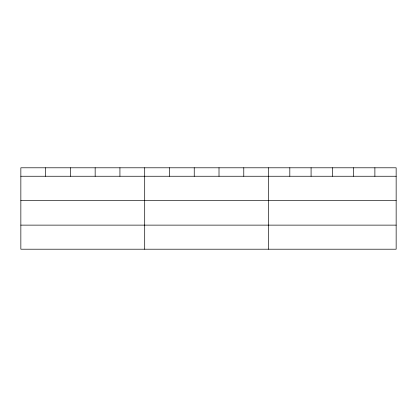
<?xml version="1.0" encoding="UTF-8"?>
<svg xmlns="http://www.w3.org/2000/svg" width="417" height="417" viewBox="0 0 417 417"><rect width="100%" height="100%" fill="white"/><g stroke="black" fill="none" stroke-linecap="round" stroke-linejoin="round"><path stroke-width="0.63" d="M396.15 200.327L396.15 167.796L20.85 167.796L20.85 249.204L396.15 249.204L396.15 200.327L20.85 200.327M20.85 176.25L396.15 176.25M20.85 225.128L396.15 225.128M374.883 167.796L374.883 176.25M353.616 167.796L353.616 176.25M332.349 167.796L332.349 176.25M311.082 167.796L311.082 176.25M289.815 167.796L289.815 176.25M268.548 167.796L268.548 249.204M243.778 167.796L243.778 176.25M219.008 167.796L219.008 176.25M194.239 167.796L194.239 176.25M169.469 167.796L169.469 176.25M144.699 167.796L144.699 249.204M119.929 167.796L119.929 176.25M95.159 167.796L95.159 176.25M70.39 167.796L70.39 176.25M45.62 167.796L45.62 176.25"/></g></svg>
